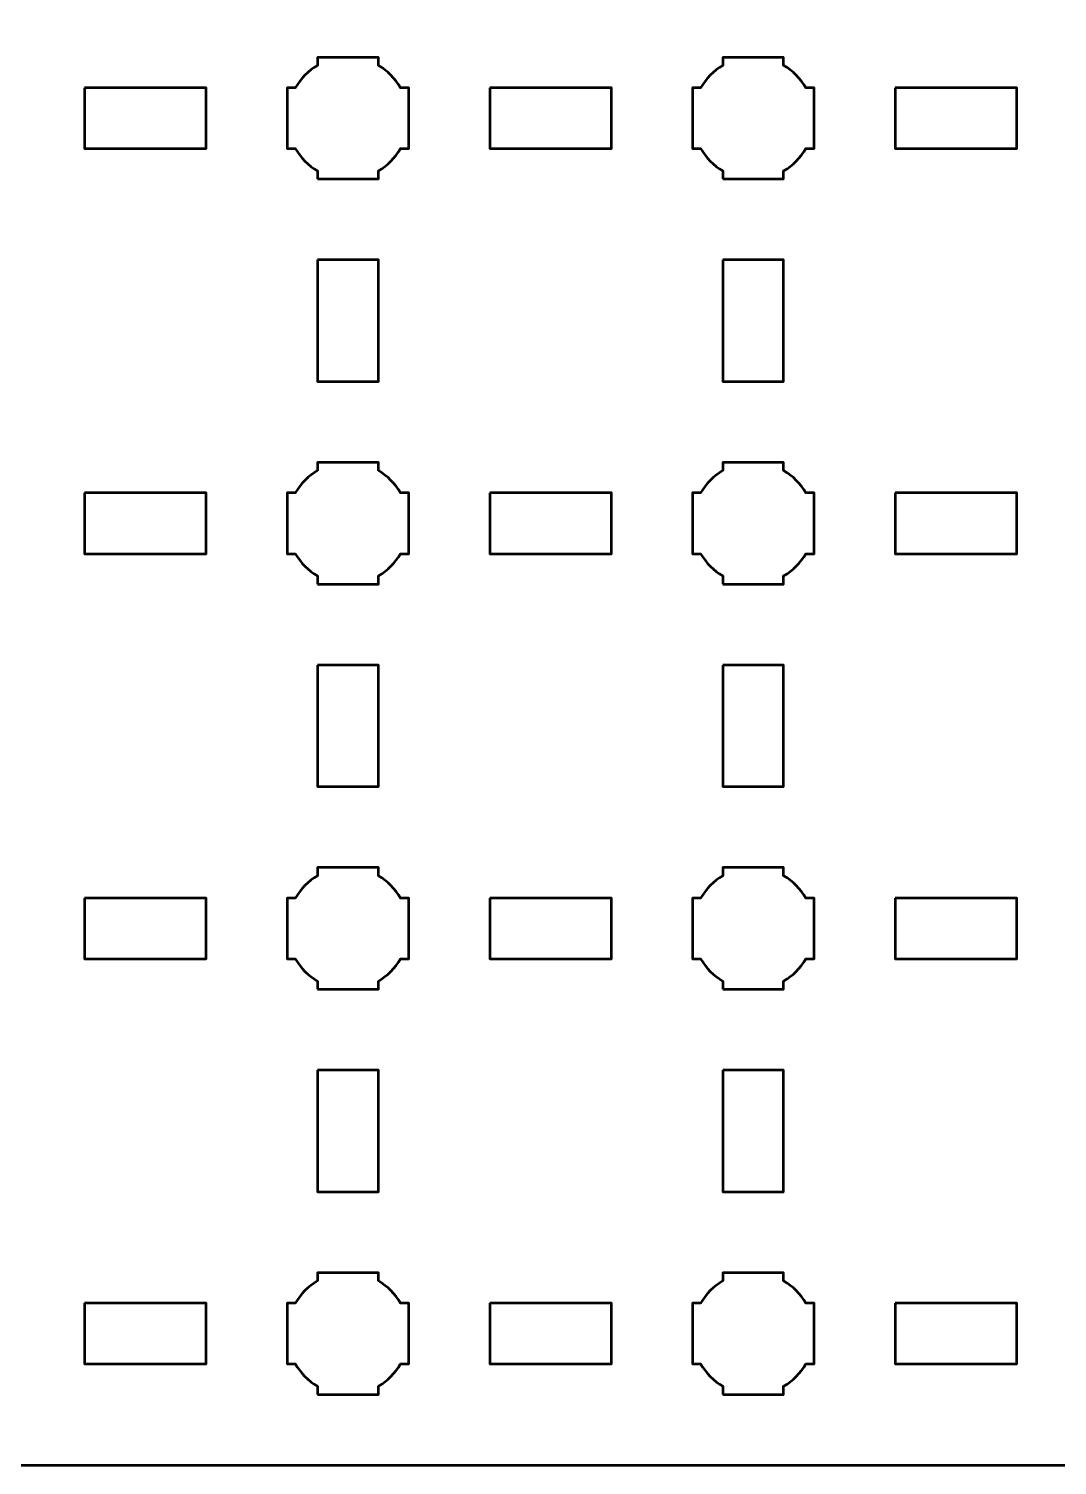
# Model space of a CAD drawing. Header units: centimetres. Extents: x -19.6 to 19.7, y -13.7 to 13.7.
# Drawn here: x -14.57 to -9.5, y -13.65 to -6.56 of the extents above; entities that cross this region are included whole.
import ezdxf

# ---------------------------------------------------------------- set-up
doc = ezdxf.new("R2010")
doc.units = ezdxf.units.CM
doc.header["$MEASUREMENT"] = 0
doc.layers.add('Layer 1', color=7, linetype='Continuous')

msp = doc.modelspace()

# ---------------------------------------------------------------- linework, layer by layer
at = {"layer": 'Layer 1', "lineweight": 53}
for points, knots in [([(-19.14991, 13.65001), (-19.14991, 13.65001), (19.15005, 13.65001), (19.15005, 13.65001), (19.15005, 13.65001), (19.42701, 13.65001), (19.65001, 13.42692), (19.65001, 13.14992), (19.65001, 13.14992), (19.65001, 13.14992), (19.65001, -13.15006), (19.65001, -13.15006), (19.65001, -13.15006), (19.65001, -13.42706), (19.42701, -13.65001), (19.15005, -13.65001), (19.15005, -13.65001), (19.15005, -13.65001), (-19.14991, -13.65001), (-19.14991, -13.65001), (-19.14991, -13.65001), (-19.42691, -13.65001), (-19.65, -13.42706), (-19.65, -13.15006), (-19.65, -13.15006), (-19.65, -13.15006), (-19.65, 13.14992), (-19.65, 13.14992), (-19.65, 13.14992), (-19.65, 13.42692), (-19.42691, 13.65001), (-19.14991, 13.65001)], [0, 0, 0, 0, 0.125, 0.125, 0.125, 0.125, 0.25, 0.25, 0.25, 0.25, 0.375, 0.375, 0.375, 0.375, 0.5, 0.5, 0.5, 0.5, 0.625, 0.625, 0.625, 0.625, 0.75, 0.75, 0.75, 0.75, 0.875, 0.875, 0.875, 0.875, 1, 1, 1, 1]), ([(-13.14993, -7.30001), (-13.14993, -7.30001), (-13.14993, -7.2598), (-13.14993, -7.2598), (-13.14993, -7.2598), (-13.19555, -7.23348), (-13.23343, -7.19556), (-13.25975, -7.14994), (-13.25975, -7.14994), (-13.25975, -7.14994), (-13.3, -7.14994), (-13.3, -7.14994), (-13.3, -7.14994), (-13.3, -7.14994), (-13.3, -7.00001), (-13.3, -7.00001), (-13.3, -7.00001), (-13.3, -7.00001), (-13.3, -6.84994), (-13.3, -6.84994), (-13.3, -6.84994), (-13.3, -6.84994), (-13.25975, -6.84994), (-13.25975, -6.84994), (-13.25975, -6.84994), (-13.23343, -6.80447), (-13.19555, -6.76644), (-13.14993, -6.74012), (-13.14993, -6.74012), (-13.14993, -6.74012), (-13.14993, -6.70001), (-13.14993, -6.70001), (-13.14993, -6.70001), (-13.14993, -6.70001), (-13, -6.70001), (-13, -6.70001), (-13, -6.70001), (-13, -6.70001), (-12.84993, -6.70001), (-12.84993, -6.70001), (-12.84993, -6.70001), (-12.84993, -6.70001), (-12.84993, -6.74012), (-12.84993, -6.74012), (-12.84993, -6.74012), (-12.80446, -6.76644), (-12.76643, -6.80447), (-12.74011, -6.84994), (-12.74011, -6.84994), (-12.74011, -6.84994), (-12.7, -6.84994), (-12.7, -6.84994), (-12.7, -6.84994), (-12.7, -6.84994), (-12.7, -7.00001), (-12.7, -7.00001), (-12.7, -7.00001), (-12.7, -7.00001), (-12.7, -7.14994), (-12.7, -7.14994), (-12.7, -7.14994), (-12.7, -7.14994), (-12.74011, -7.14994), (-12.74011, -7.14994), (-12.74011, -7.14994), (-12.76643, -7.19556), (-12.80446, -7.23348), (-12.84993, -7.2598), (-12.84993, -7.2598), (-12.84993, -7.2598), (-12.84993, -7.30001), (-12.84993, -7.30001), (-12.84993, -7.30001), (-12.84993, -7.30001), (-13, -7.30001), (-13, -7.30001), (-13, -7.30001), (-13, -7.30001), (-13.14993, -7.30001), (-13.14993, -7.30001)], [0, 0, 0, 0, 0.05, 0.05, 0.05, 0.05, 0.1, 0.1, 0.1, 0.1, 0.15, 0.15, 0.15, 0.15, 0.2, 0.2, 0.2, 0.2, 0.25, 0.25, 0.25, 0.25, 0.3, 0.3, 0.3, 0.3, 0.35, 0.35, 0.35, 0.35, 0.4, 0.4, 0.4, 0.4, 0.45, 0.45, 0.45, 0.45, 0.5, 0.5, 0.5, 0.5, 0.55, 0.55, 0.55, 0.55, 0.6, 0.6, 0.6, 0.6, 0.65, 0.65, 0.65, 0.65, 0.7, 0.7, 0.7, 0.7, 0.75, 0.75, 0.75, 0.75, 0.8, 0.8, 0.8, 0.8, 0.85, 0.85, 0.85, 0.85, 0.9, 0.9, 0.9, 0.9, 0.95, 0.95, 0.95, 0.95, 1, 1, 1, 1]), ([(-11.15, -7.30001), (-11.15, -7.30001), (-11.15, -7.2598), (-11.15, -7.2598), (-11.15, -7.2598), (-11.19547, -7.23348), (-11.2335, -7.19556), (-11.25982, -7.14994), (-11.25982, -7.14994), (-11.25982, -7.14994), (-11.29993, -7.14994), (-11.29993, -7.14994), (-11.29993, -7.14994), (-11.29993, -7.14994), (-11.29993, -7.00001), (-11.29993, -7.00001), (-11.29993, -7.00001), (-11.29993, -7.00001), (-11.29993, -6.84994), (-11.29993, -6.84994), (-11.29993, -6.84994), (-11.29993, -6.84994), (-11.25982, -6.84994), (-11.25982, -6.84994), (-11.25982, -6.84994), (-11.2335, -6.80447), (-11.19547, -6.76644), (-11.15, -6.74012), (-11.15, -6.74012), (-11.15, -6.74012), (-11.15, -6.70001), (-11.15, -6.70001), (-11.15, -6.70001), (-11.15, -6.70001), (-10.99993, -6.70001), (-10.99993, -6.70001), (-10.99993, -6.70001), (-10.99993, -6.70001), (-10.85, -6.70001), (-10.85, -6.70001), (-10.85, -6.70001), (-10.85, -6.70001), (-10.85, -6.74012), (-10.85, -6.74012), (-10.85, -6.74012), (-10.80438, -6.76644), (-10.76649, -6.80447), (-10.74018, -6.84994), (-10.74018, -6.84994), (-10.74018, -6.84994), (-10.69993, -6.84994), (-10.69993, -6.84994), (-10.69993, -6.84994), (-10.69993, -6.84994), (-10.69993, -7.00001), (-10.69993, -7.00001), (-10.69993, -7.00001), (-10.69993, -7.00001), (-10.69993, -7.14994), (-10.69993, -7.14994), (-10.69993, -7.14994), (-10.69993, -7.14994), (-10.74018, -7.14994), (-10.74018, -7.14994), (-10.74018, -7.14994), (-10.76649, -7.19556), (-10.80438, -7.23348), (-10.85, -7.2598), (-10.85, -7.2598), (-10.85, -7.2598), (-10.85, -7.30001), (-10.85, -7.30001), (-10.85, -7.30001), (-10.85, -7.30001), (-10.99993, -7.30001), (-10.99993, -7.30001), (-10.99993, -7.30001), (-10.99993, -7.30001), (-11.15, -7.30001), (-11.15, -7.30001)], [0, 0, 0, 0, 0.05, 0.05, 0.05, 0.05, 0.1, 0.1, 0.1, 0.1, 0.15, 0.15, 0.15, 0.15, 0.2, 0.2, 0.2, 0.2, 0.25, 0.25, 0.25, 0.25, 0.3, 0.3, 0.3, 0.3, 0.35, 0.35, 0.35, 0.35, 0.4, 0.4, 0.4, 0.4, 0.45, 0.45, 0.45, 0.45, 0.5, 0.5, 0.5, 0.5, 0.55, 0.55, 0.55, 0.55, 0.6, 0.6, 0.6, 0.6, 0.65, 0.65, 0.65, 0.65, 0.7, 0.7, 0.7, 0.7, 0.75, 0.75, 0.75, 0.75, 0.8, 0.8, 0.8, 0.8, 0.85, 0.85, 0.85, 0.85, 0.9, 0.9, 0.9, 0.9, 0.95, 0.95, 0.95, 0.95, 1, 1, 1, 1]), ([(-14.29992, -6.85008), (-14.29992, -6.85008), (-13.69991, -6.85008), (-13.69991, -6.85008), (-13.69991, -6.85008), (-13.69991, -6.85008), (-13.69991, -7.15008), (-13.69991, -7.15008), (-13.69991, -7.15008), (-13.69991, -7.15008), (-14.29992, -7.15008), (-14.29992, -7.15008), (-14.29992, -7.15008), (-14.29992, -7.15008), (-14.29992, -6.85008), (-14.29992, -6.85008)], [0, 0, 0, 0, 0.25, 0.25, 0.25, 0.25, 0.5, 0.5, 0.5, 0.5, 0.75, 0.75, 0.75, 0.75, 1, 1, 1, 1]), ([(-12.29995, -6.85008), (-12.29995, -6.85008), (-11.69994, -6.85008), (-11.69994, -6.85008), (-11.69994, -6.85008), (-11.69994, -6.85008), (-11.69994, -7.15008), (-11.69994, -7.15008), (-11.69994, -7.15008), (-11.69994, -7.15008), (-12.29995, -7.15008), (-12.29995, -7.15008), (-12.29995, -7.15008), (-12.29995, -7.15008), (-12.29995, -6.85008), (-12.29995, -6.85008)], [0, 0, 0, 0, 0.25, 0.25, 0.25, 0.25, 0.5, 0.5, 0.5, 0.5, 0.75, 0.75, 0.75, 0.75, 1, 1, 1, 1]), ([(-10.30002, -6.85008), (-10.30002, -6.85008), (-9.70001, -6.85008), (-9.70001, -6.85008), (-9.70001, -6.85008), (-9.70001, -6.85008), (-9.70001, -7.15008), (-9.70001, -7.15008), (-9.70001, -7.15008), (-9.70001, -7.15008), (-10.30002, -7.15008), (-10.30002, -7.15008), (-10.30002, -7.15008), (-10.30002, -7.15008), (-10.30002, -6.85008), (-10.30002, -6.85008)], [0, 0, 0, 0, 0.25, 0.25, 0.25, 0.25, 0.5, 0.5, 0.5, 0.5, 0.75, 0.75, 0.75, 0.75, 1, 1, 1, 1]), ([(-13.14993, -7.70006), (-13.14993, -7.70006), (-12.84993, -7.70006), (-12.84993, -7.70006), (-12.84993, -7.70006), (-12.84993, -7.70006), (-12.84993, -8.30007), (-12.84993, -8.30007), (-12.84993, -8.30007), (-12.84993, -8.30007), (-13.14993, -8.30007), (-13.14993, -8.30007), (-13.14993, -8.30007), (-13.14993, -8.30007), (-13.14993, -7.70006), (-13.14993, -7.70006)], [0, 0, 0, 0, 0.25, 0.25, 0.25, 0.25, 0.5, 0.5, 0.5, 0.5, 0.75, 0.75, 0.75, 0.75, 1, 1, 1, 1]), ([(-11.15, -7.70006), (-11.15, -7.70006), (-10.85, -7.70006), (-10.85, -7.70006), (-10.85, -7.70006), (-10.85, -7.70006), (-10.85, -8.30007), (-10.85, -8.30007), (-10.85, -8.30007), (-10.85, -8.30007), (-11.15, -8.30007), (-11.15, -8.30007), (-11.15, -8.30007), (-11.15, -8.30007), (-11.15, -7.70006), (-11.15, -7.70006)], [0, 0, 0, 0, 0.25, 0.25, 0.25, 0.25, 0.5, 0.5, 0.5, 0.5, 0.75, 0.75, 0.75, 0.75, 1, 1, 1, 1]), ([(-13.14993, -9.29998), (-13.14993, -9.29998), (-13.14993, -9.25987), (-13.14993, -9.25987), (-13.14993, -9.25987), (-13.19555, -9.23355), (-13.23343, -9.19552), (-13.25975, -9.15005), (-13.25975, -9.15005), (-13.25975, -9.15005), (-13.3, -9.15005), (-13.3, -9.15005), (-13.3, -9.15005), (-13.3, -9.15005), (-13.3, -8.99998), (-13.3, -8.99998), (-13.3, -8.99998), (-13.3, -8.99998), (-13.3, -8.85005), (-13.3, -8.85005), (-13.3, -8.85005), (-13.3, -8.85005), (-13.25975, -8.85005), (-13.25975, -8.85005), (-13.25975, -8.85005), (-13.23343, -8.80443), (-13.19555, -8.76655), (-13.14993, -8.74009), (-13.14993, -8.74009), (-13.14993, -8.74009), (-13.14993, -8.69998), (-13.14993, -8.69998), (-13.14993, -8.69998), (-13.14993, -8.69998), (-13, -8.69998), (-13, -8.69998), (-13, -8.69998), (-13, -8.69998), (-12.84993, -8.69998), (-12.84993, -8.69998), (-12.84993, -8.69998), (-12.84993, -8.69998), (-12.84993, -8.74009), (-12.84993, -8.74009), (-12.84993, -8.74009), (-12.80446, -8.76655), (-12.76643, -8.80443), (-12.74011, -8.85005), (-12.74011, -8.85005), (-12.74011, -8.85005), (-12.7, -8.85005), (-12.7, -8.85005), (-12.7, -8.85005), (-12.7, -8.85005), (-12.7, -8.99998), (-12.7, -8.99998), (-12.7, -8.99998), (-12.7, -8.99998), (-12.7, -9.15005), (-12.7, -9.15005), (-12.7, -9.15005), (-12.7, -9.15005), (-12.74011, -9.15005), (-12.74011, -9.15005), (-12.74011, -9.15005), (-12.76643, -9.19552), (-12.80446, -9.23355), (-12.84993, -9.25987), (-12.84993, -9.25987), (-12.84993, -9.25987), (-12.84993, -9.29998), (-12.84993, -9.29998), (-12.84993, -9.29998), (-12.84993, -9.29998), (-13, -9.29998), (-13, -9.29998), (-13, -9.29998), (-13, -9.29998), (-13.14993, -9.29998), (-13.14993, -9.29998)], [0, 0, 0, 0, 0.05, 0.05, 0.05, 0.05, 0.1, 0.1, 0.1, 0.1, 0.15, 0.15, 0.15, 0.15, 0.2, 0.2, 0.2, 0.2, 0.25, 0.25, 0.25, 0.25, 0.3, 0.3, 0.3, 0.3, 0.35, 0.35, 0.35, 0.35, 0.4, 0.4, 0.4, 0.4, 0.45, 0.45, 0.45, 0.45, 0.5, 0.5, 0.5, 0.5, 0.55, 0.55, 0.55, 0.55, 0.6, 0.6, 0.6, 0.6, 0.65, 0.65, 0.65, 0.65, 0.7, 0.7, 0.7, 0.7, 0.75, 0.75, 0.75, 0.75, 0.8, 0.8, 0.8, 0.8, 0.85, 0.85, 0.85, 0.85, 0.9, 0.9, 0.9, 0.9, 0.95, 0.95, 0.95, 0.95, 1, 1, 1, 1]), ([(-11.15, -9.29998), (-11.15, -9.29998), (-11.15, -9.25987), (-11.15, -9.25987), (-11.15, -9.25987), (-11.19547, -9.23355), (-11.2335, -9.19552), (-11.25982, -9.15005), (-11.25982, -9.15005), (-11.25982, -9.15005), (-11.29993, -9.15005), (-11.29993, -9.15005), (-11.29993, -9.15005), (-11.29993, -9.15005), (-11.29993, -8.99998), (-11.29993, -8.99998), (-11.29993, -8.99998), (-11.29993, -8.99998), (-11.29993, -8.85005), (-11.29993, -8.85005), (-11.29993, -8.85005), (-11.29993, -8.85005), (-11.25982, -8.85005), (-11.25982, -8.85005), (-11.25982, -8.85005), (-11.2335, -8.80443), (-11.19547, -8.76655), (-11.15, -8.74009), (-11.15, -8.74009), (-11.15, -8.74009), (-11.15, -8.69998), (-11.15, -8.69998), (-11.15, -8.69998), (-11.15, -8.69998), (-10.99993, -8.69998), (-10.99993, -8.69998), (-10.99993, -8.69998), (-10.99993, -8.69998), (-10.85, -8.69998), (-10.85, -8.69998), (-10.85, -8.69998), (-10.85, -8.69998), (-10.85, -8.74009), (-10.85, -8.74009), (-10.85, -8.74009), (-10.80438, -8.76655), (-10.76649, -8.80443), (-10.74018, -8.85005), (-10.74018, -8.85005), (-10.74018, -8.85005), (-10.69993, -8.85005), (-10.69993, -8.85005), (-10.69993, -8.85005), (-10.69993, -8.85005), (-10.69993, -8.99998), (-10.69993, -8.99998), (-10.69993, -8.99998), (-10.69993, -8.99998), (-10.69993, -9.15005), (-10.69993, -9.15005), (-10.69993, -9.15005), (-10.69993, -9.15005), (-10.74018, -9.15005), (-10.74018, -9.15005), (-10.74018, -9.15005), (-10.76649, -9.19552), (-10.80438, -9.23355), (-10.85, -9.25987), (-10.85, -9.25987), (-10.85, -9.25987), (-10.85, -9.29998), (-10.85, -9.29998), (-10.85, -9.29998), (-10.85, -9.29998), (-10.99993, -9.29998), (-10.99993, -9.29998), (-10.99993, -9.29998), (-10.99993, -9.29998), (-11.15, -9.29998), (-11.15, -9.29998)], [0, 0, 0, 0, 0.05, 0.05, 0.05, 0.05, 0.1, 0.1, 0.1, 0.1, 0.15, 0.15, 0.15, 0.15, 0.2, 0.2, 0.2, 0.2, 0.25, 0.25, 0.25, 0.25, 0.3, 0.3, 0.3, 0.3, 0.35, 0.35, 0.35, 0.35, 0.4, 0.4, 0.4, 0.4, 0.45, 0.45, 0.45, 0.45, 0.5, 0.5, 0.5, 0.5, 0.55, 0.55, 0.55, 0.55, 0.6, 0.6, 0.6, 0.6, 0.65, 0.65, 0.65, 0.65, 0.7, 0.7, 0.7, 0.7, 0.75, 0.75, 0.75, 0.75, 0.8, 0.8, 0.8, 0.8, 0.85, 0.85, 0.85, 0.85, 0.9, 0.9, 0.9, 0.9, 0.95, 0.95, 0.95, 0.95, 1, 1, 1, 1]), ([(-14.29992, -8.85005), (-14.29992, -8.85005), (-13.69991, -8.85005), (-13.69991, -8.85005), (-13.69991, -8.85005), (-13.69991, -8.85005), (-13.69991, -9.15005), (-13.69991, -9.15005), (-13.69991, -9.15005), (-13.69991, -9.15005), (-14.29992, -9.15005), (-14.29992, -9.15005), (-14.29992, -9.15005), (-14.29992, -9.15005), (-14.29992, -8.85005), (-14.29992, -8.85005)], [0, 0, 0, 0, 0.25, 0.25, 0.25, 0.25, 0.5, 0.5, 0.5, 0.5, 0.75, 0.75, 0.75, 0.75, 1, 1, 1, 1]), ([(-12.29995, -8.85005), (-12.29995, -8.85005), (-11.69994, -8.85005), (-11.69994, -8.85005), (-11.69994, -8.85005), (-11.69994, -8.85005), (-11.69994, -9.15005), (-11.69994, -9.15005), (-11.69994, -9.15005), (-11.69994, -9.15005), (-12.29995, -9.15005), (-12.29995, -9.15005), (-12.29995, -9.15005), (-12.29995, -9.15005), (-12.29995, -8.85005), (-12.29995, -8.85005)], [0, 0, 0, 0, 0.25, 0.25, 0.25, 0.25, 0.5, 0.5, 0.5, 0.5, 0.75, 0.75, 0.75, 0.75, 1, 1, 1, 1]), ([(-10.30002, -8.85005), (-10.30002, -8.85005), (-9.70001, -8.85005), (-9.70001, -8.85005), (-9.70001, -8.85005), (-9.70001, -8.85005), (-9.70001, -9.15005), (-9.70001, -9.15005), (-9.70001, -9.15005), (-9.70001, -9.15005), (-10.30002, -9.15005), (-10.30002, -9.15005), (-10.30002, -9.15005), (-10.30002, -9.15005), (-10.30002, -8.85005), (-10.30002, -8.85005)], [0, 0, 0, 0, 0.25, 0.25, 0.25, 0.25, 0.5, 0.5, 0.5, 0.5, 0.75, 0.75, 0.75, 0.75, 1, 1, 1, 1]), ([(-13.14993, -9.70003), (-13.14993, -9.70003), (-12.84993, -9.70003), (-12.84993, -9.70003), (-12.84993, -9.70003), (-12.84993, -9.70003), (-12.84993, -10.30004), (-12.84993, -10.30004), (-12.84993, -10.30004), (-12.84993, -10.30004), (-13.14993, -10.30004), (-13.14993, -10.30004), (-13.14993, -10.30004), (-13.14993, -10.30004), (-13.14993, -9.70003), (-13.14993, -9.70003)], [0, 0, 0, 0, 0.25, 0.25, 0.25, 0.25, 0.5, 0.5, 0.5, 0.5, 0.75, 0.75, 0.75, 0.75, 1, 1, 1, 1]), ([(-11.15, -9.70003), (-11.15, -9.70003), (-10.85, -9.70003), (-10.85, -9.70003), (-10.85, -9.70003), (-10.85, -9.70003), (-10.85, -10.30004), (-10.85, -10.30004), (-10.85, -10.30004), (-10.85, -10.30004), (-11.15, -10.30004), (-11.15, -10.30004), (-11.15, -10.30004), (-11.15, -10.30004), (-11.15, -9.70003), (-11.15, -9.70003)], [0, 0, 0, 0, 0.25, 0.25, 0.25, 0.25, 0.5, 0.5, 0.5, 0.5, 0.75, 0.75, 0.75, 0.75, 1, 1, 1, 1]), ([(-13.14993, -11.29991), (-13.14993, -11.29991), (-13.14993, -11.2598), (-13.14993, -11.2598), (-13.14993, -11.2598), (-13.19555, -11.23349), (-13.23343, -11.19546), (-13.25975, -11.14998), (-13.25975, -11.14998), (-13.25975, -11.14998), (-13.3, -11.14998), (-13.3, -11.14998), (-13.3, -11.14998), (-13.3, -11.14998), (-13.3, -10.99991), (-13.3, -10.99991), (-13.3, -10.99991), (-13.3, -10.99991), (-13.3, -10.84998), (-13.3, -10.84998), (-13.3, -10.84998), (-13.3, -10.84998), (-13.25975, -10.84998), (-13.25975, -10.84998), (-13.25975, -10.84998), (-13.23343, -10.80451), (-13.19555, -10.76648), (-13.14993, -10.74016), (-13.14993, -10.74016), (-13.14993, -10.74016), (-13.14993, -10.69991), (-13.14993, -10.69991), (-13.14993, -10.69991), (-13.14993, -10.69991), (-13, -10.69991), (-13, -10.69991), (-13, -10.69991), (-13, -10.69991), (-12.84993, -10.69991), (-12.84993, -10.69991), (-12.84993, -10.69991), (-12.84993, -10.69991), (-12.84993, -10.74016), (-12.84993, -10.74016), (-12.84993, -10.74016), (-12.80446, -10.76648), (-12.76643, -10.80451), (-12.74011, -10.84998), (-12.74011, -10.84998), (-12.74011, -10.84998), (-12.7, -10.84998), (-12.7, -10.84998), (-12.7, -10.84998), (-12.7, -10.84998), (-12.7, -10.99991), (-12.7, -10.99991), (-12.7, -10.99991), (-12.7, -10.99991), (-12.7, -11.14998), (-12.7, -11.14998), (-12.7, -11.14998), (-12.7, -11.14998), (-12.74011, -11.14998), (-12.74011, -11.14998), (-12.74011, -11.14998), (-12.76643, -11.19546), (-12.80446, -11.23349), (-12.84993, -11.2598), (-12.84993, -11.2598), (-12.84993, -11.2598), (-12.84993, -11.29991), (-12.84993, -11.29991), (-12.84993, -11.29991), (-12.84993, -11.29991), (-13, -11.29991), (-13, -11.29991), (-13, -11.29991), (-13, -11.29991), (-13.14993, -11.29991), (-13.14993, -11.29991)], [0, 0, 0, 0, 0.05, 0.05, 0.05, 0.05, 0.1, 0.1, 0.1, 0.1, 0.15, 0.15, 0.15, 0.15, 0.2, 0.2, 0.2, 0.2, 0.25, 0.25, 0.25, 0.25, 0.3, 0.3, 0.3, 0.3, 0.35, 0.35, 0.35, 0.35, 0.4, 0.4, 0.4, 0.4, 0.45, 0.45, 0.45, 0.45, 0.5, 0.5, 0.5, 0.5, 0.55, 0.55, 0.55, 0.55, 0.6, 0.6, 0.6, 0.6, 0.65, 0.65, 0.65, 0.65, 0.7, 0.7, 0.7, 0.7, 0.75, 0.75, 0.75, 0.75, 0.8, 0.8, 0.8, 0.8, 0.85, 0.85, 0.85, 0.85, 0.9, 0.9, 0.9, 0.9, 0.95, 0.95, 0.95, 0.95, 1, 1, 1, 1]), ([(-11.15, -11.29991), (-11.15, -11.29991), (-11.15, -11.2598), (-11.15, -11.2598), (-11.15, -11.2598), (-11.19547, -11.23349), (-11.2335, -11.19546), (-11.25982, -11.14998), (-11.25982, -11.14998), (-11.25982, -11.14998), (-11.29993, -11.14998), (-11.29993, -11.14998), (-11.29993, -11.14998), (-11.29993, -11.14998), (-11.29993, -10.99991), (-11.29993, -10.99991), (-11.29993, -10.99991), (-11.29993, -10.99991), (-11.29993, -10.84998), (-11.29993, -10.84998), (-11.29993, -10.84998), (-11.29993, -10.84998), (-11.25982, -10.84998), (-11.25982, -10.84998), (-11.25982, -10.84998), (-11.2335, -10.80451), (-11.19547, -10.76648), (-11.15, -10.74016), (-11.15, -10.74016), (-11.15, -10.74016), (-11.15, -10.69991), (-11.15, -10.69991), (-11.15, -10.69991), (-11.15, -10.69991), (-10.99993, -10.69991), (-10.99993, -10.69991), (-10.99993, -10.69991), (-10.99993, -10.69991), (-10.85, -10.69991), (-10.85, -10.69991), (-10.85, -10.69991), (-10.85, -10.69991), (-10.85, -10.74016), (-10.85, -10.74016), (-10.85, -10.74016), (-10.80438, -10.76648), (-10.76649, -10.80451), (-10.74018, -10.84998), (-10.74018, -10.84998), (-10.74018, -10.84998), (-10.69993, -10.84998), (-10.69993, -10.84998), (-10.69993, -10.84998), (-10.69993, -10.84998), (-10.69993, -10.99991), (-10.69993, -10.99991), (-10.69993, -10.99991), (-10.69993, -10.99991), (-10.69993, -11.14998), (-10.69993, -11.14998), (-10.69993, -11.14998), (-10.69993, -11.14998), (-10.74018, -11.14998), (-10.74018, -11.14998), (-10.74018, -11.14998), (-10.76649, -11.19546), (-10.80438, -11.23349), (-10.85, -11.2598), (-10.85, -11.2598), (-10.85, -11.2598), (-10.85, -11.29991), (-10.85, -11.29991), (-10.85, -11.29991), (-10.85, -11.29991), (-10.99993, -11.29991), (-10.99993, -11.29991), (-10.99993, -11.29991), (-10.99993, -11.29991), (-11.15, -11.29991), (-11.15, -11.29991)], [0, 0, 0, 0, 0.05, 0.05, 0.05, 0.05, 0.1, 0.1, 0.1, 0.1, 0.15, 0.15, 0.15, 0.15, 0.2, 0.2, 0.2, 0.2, 0.25, 0.25, 0.25, 0.25, 0.3, 0.3, 0.3, 0.3, 0.35, 0.35, 0.35, 0.35, 0.4, 0.4, 0.4, 0.4, 0.45, 0.45, 0.45, 0.45, 0.5, 0.5, 0.5, 0.5, 0.55, 0.55, 0.55, 0.55, 0.6, 0.6, 0.6, 0.6, 0.65, 0.65, 0.65, 0.65, 0.7, 0.7, 0.7, 0.7, 0.75, 0.75, 0.75, 0.75, 0.8, 0.8, 0.8, 0.8, 0.85, 0.85, 0.85, 0.85, 0.9, 0.9, 0.9, 0.9, 0.95, 0.95, 0.95, 0.95, 1, 1, 1, 1]), ([(-14.29992, -10.84998), (-14.29992, -10.84998), (-13.69991, -10.84998), (-13.69991, -10.84998), (-13.69991, -10.84998), (-13.69991, -10.84998), (-13.69991, -11.14998), (-13.69991, -11.14998), (-13.69991, -11.14998), (-13.69991, -11.14998), (-14.29992, -11.14998), (-14.29992, -11.14998), (-14.29992, -11.14998), (-14.29992, -11.14998), (-14.29992, -10.84998), (-14.29992, -10.84998)], [0, 0, 0, 0, 0.25, 0.25, 0.25, 0.25, 0.5, 0.5, 0.5, 0.5, 0.75, 0.75, 0.75, 0.75, 1, 1, 1, 1]), ([(-12.29995, -10.84998), (-12.29995, -10.84998), (-11.69994, -10.84998), (-11.69994, -10.84998), (-11.69994, -10.84998), (-11.69994, -10.84998), (-11.69994, -11.14998), (-11.69994, -11.14998), (-11.69994, -11.14998), (-11.69994, -11.14998), (-12.29995, -11.14998), (-12.29995, -11.14998), (-12.29995, -11.14998), (-12.29995, -11.14998), (-12.29995, -10.84998), (-12.29995, -10.84998)], [0, 0, 0, 0, 0.25, 0.25, 0.25, 0.25, 0.5, 0.5, 0.5, 0.5, 0.75, 0.75, 0.75, 0.75, 1, 1, 1, 1]), ([(-10.30002, -10.84998), (-10.30002, -10.84998), (-9.70001, -10.84998), (-9.70001, -10.84998), (-9.70001, -10.84998), (-9.70001, -10.84998), (-9.70001, -11.14998), (-9.70001, -11.14998), (-9.70001, -11.14998), (-9.70001, -11.14998), (-10.30002, -11.14998), (-10.30002, -11.14998), (-10.30002, -11.14998), (-10.30002, -11.14998), (-10.30002, -10.84998), (-10.30002, -10.84998)], [0, 0, 0, 0, 0.25, 0.25, 0.25, 0.25, 0.5, 0.5, 0.5, 0.5, 0.75, 0.75, 0.75, 0.75, 1, 1, 1, 1]), ([(-13.14993, -11.7001), (-13.14993, -11.7001), (-12.84993, -11.7001), (-12.84993, -11.7001), (-12.84993, -11.7001), (-12.84993, -11.7001), (-12.84993, -12.30011), (-12.84993, -12.30011), (-12.84993, -12.30011), (-12.84993, -12.30011), (-13.14993, -12.30011), (-13.14993, -12.30011), (-13.14993, -12.30011), (-13.14993, -12.30011), (-13.14993, -11.7001), (-13.14993, -11.7001)], [0, 0, 0, 0, 0.25, 0.25, 0.25, 0.25, 0.5, 0.5, 0.5, 0.5, 0.75, 0.75, 0.75, 0.75, 1, 1, 1, 1]), ([(-11.15, -11.7001), (-11.15, -11.7001), (-10.85, -11.7001), (-10.85, -11.7001), (-10.85, -11.7001), (-10.85, -11.7001), (-10.85, -12.30011), (-10.85, -12.30011), (-10.85, -12.30011), (-10.85, -12.30011), (-11.15, -12.30011), (-11.15, -12.30011), (-11.15, -12.30011), (-11.15, -12.30011), (-11.15, -11.7001), (-11.15, -11.7001)], [0, 0, 0, 0, 0.25, 0.25, 0.25, 0.25, 0.5, 0.5, 0.5, 0.5, 0.75, 0.75, 0.75, 0.75, 1, 1, 1, 1]), ([(-13.14993, -13.29999), (-13.14993, -13.29999), (-13.14993, -13.25977), (-13.14993, -13.25977), (-13.14993, -13.25977), (-13.19555, -13.23345), (-13.23343, -13.19553), (-13.25975, -13.14992), (-13.25975, -13.14992), (-13.25975, -13.14992), (-13.3, -13.14992), (-13.3, -13.14992), (-13.3, -13.14992), (-13.3, -13.14992), (-13.3, -12.99998), (-13.3, -12.99998), (-13.3, -12.99998), (-13.3, -12.99998), (-13.3, -12.84995), (-13.3, -12.84995), (-13.3, -12.84995), (-13.3, -12.84995), (-13.25975, -12.84995), (-13.25975, -12.84995), (-13.25975, -12.84995), (-13.23343, -12.80448), (-13.19555, -12.76641), (-13.14993, -12.74009), (-13.14993, -12.74009), (-13.14993, -12.74009), (-13.14993, -12.70002), (-13.14993, -12.70002), (-13.14993, -12.70002), (-13.14993, -12.70002), (-13, -12.70002), (-13, -12.70002), (-13, -12.70002), (-13, -12.70002), (-12.84993, -12.70002), (-12.84993, -12.70002), (-12.84993, -12.70002), (-12.84993, -12.70002), (-12.84993, -12.74009), (-12.84993, -12.74009), (-12.84993, -12.74009), (-12.80446, -12.76641), (-12.76643, -12.80448), (-12.74011, -12.84995), (-12.74011, -12.84995), (-12.74011, -12.84995), (-12.7, -12.84995), (-12.7, -12.84995), (-12.7, -12.84995), (-12.7, -12.84995), (-12.7, -12.99998), (-12.7, -12.99998), (-12.7, -12.99998), (-12.7, -12.99998), (-12.7, -13.14992), (-12.7, -13.14992), (-12.7, -13.14992), (-12.7, -13.14992), (-12.74011, -13.14992), (-12.74011, -13.14992), (-12.74011, -13.14992), (-12.76643, -13.19553), (-12.80446, -13.23345), (-12.84993, -13.25977), (-12.84993, -13.25977), (-12.84993, -13.25977), (-12.84993, -13.29999), (-12.84993, -13.29999), (-12.84993, -13.29999), (-12.84993, -13.29999), (-13, -13.29999), (-13, -13.29999), (-13, -13.29999), (-13, -13.29999), (-13.14993, -13.29999), (-13.14993, -13.29999)], [0, 0, 0, 0, 0.05, 0.05, 0.05, 0.05, 0.1, 0.1, 0.1, 0.1, 0.15, 0.15, 0.15, 0.15, 0.2, 0.2, 0.2, 0.2, 0.25, 0.25, 0.25, 0.25, 0.3, 0.3, 0.3, 0.3, 0.35, 0.35, 0.35, 0.35, 0.4, 0.4, 0.4, 0.4, 0.45, 0.45, 0.45, 0.45, 0.5, 0.5, 0.5, 0.5, 0.55, 0.55, 0.55, 0.55, 0.6, 0.6, 0.6, 0.6, 0.65, 0.65, 0.65, 0.65, 0.7, 0.7, 0.7, 0.7, 0.75, 0.75, 0.75, 0.75, 0.8, 0.8, 0.8, 0.8, 0.85, 0.85, 0.85, 0.85, 0.9, 0.9, 0.9, 0.9, 0.95, 0.95, 0.95, 0.95, 1, 1, 1, 1]), ([(-11.15, -13.29999), (-11.15, -13.29999), (-11.15, -13.25977), (-11.15, -13.25977), (-11.15, -13.25977), (-11.19547, -13.23345), (-11.2335, -13.19553), (-11.25982, -13.14992), (-11.25982, -13.14992), (-11.25982, -13.14992), (-11.29993, -13.14992), (-11.29993, -13.14992), (-11.29993, -13.14992), (-11.29993, -13.14992), (-11.29993, -12.99998), (-11.29993, -12.99998), (-11.29993, -12.99998), (-11.29993, -12.99998), (-11.29993, -12.84995), (-11.29993, -12.84995), (-11.29993, -12.84995), (-11.29993, -12.84995), (-11.25982, -12.84995), (-11.25982, -12.84995), (-11.25982, -12.84995), (-11.2335, -12.80448), (-11.19547, -12.76641), (-11.15, -12.74009), (-11.15, -12.74009), (-11.15, -12.74009), (-11.15, -12.70002), (-11.15, -12.70002), (-11.15, -12.70002), (-11.15, -12.70002), (-10.99993, -12.70002), (-10.99993, -12.70002), (-10.99993, -12.70002), (-10.99993, -12.70002), (-10.85, -12.70002), (-10.85, -12.70002), (-10.85, -12.70002), (-10.85, -12.70002), (-10.85, -12.74009), (-10.85, -12.74009), (-10.85, -12.74009), (-10.80438, -12.76641), (-10.76649, -12.80448), (-10.74018, -12.84995), (-10.74018, -12.84995), (-10.74018, -12.84995), (-10.69993, -12.84995), (-10.69993, -12.84995), (-10.69993, -12.84995), (-10.69993, -12.84995), (-10.69993, -12.99998), (-10.69993, -12.99998), (-10.69993, -12.99998), (-10.69993, -12.99998), (-10.69993, -13.14992), (-10.69993, -13.14992), (-10.69993, -13.14992), (-10.69993, -13.14992), (-10.74018, -13.14992), (-10.74018, -13.14992), (-10.74018, -13.14992), (-10.76649, -13.19553), (-10.80438, -13.23345), (-10.85, -13.25977), (-10.85, -13.25977), (-10.85, -13.25977), (-10.85, -13.29999), (-10.85, -13.29999), (-10.85, -13.29999), (-10.85, -13.29999), (-10.99993, -13.29999), (-10.99993, -13.29999), (-10.99993, -13.29999), (-10.99993, -13.29999), (-11.15, -13.29999), (-11.15, -13.29999)], [0, 0, 0, 0, 0.05, 0.05, 0.05, 0.05, 0.1, 0.1, 0.1, 0.1, 0.15, 0.15, 0.15, 0.15, 0.2, 0.2, 0.2, 0.2, 0.25, 0.25, 0.25, 0.25, 0.3, 0.3, 0.3, 0.3, 0.35, 0.35, 0.35, 0.35, 0.4, 0.4, 0.4, 0.4, 0.45, 0.45, 0.45, 0.45, 0.5, 0.5, 0.5, 0.5, 0.55, 0.55, 0.55, 0.55, 0.6, 0.6, 0.6, 0.6, 0.65, 0.65, 0.65, 0.65, 0.7, 0.7, 0.7, 0.7, 0.75, 0.75, 0.75, 0.75, 0.8, 0.8, 0.8, 0.8, 0.85, 0.85, 0.85, 0.85, 0.9, 0.9, 0.9, 0.9, 0.95, 0.95, 0.95, 0.95, 1, 1, 1, 1]), ([(-14.29992, -12.85005), (-14.29992, -12.85005), (-13.69991, -12.85005), (-13.69991, -12.85005), (-13.69991, -12.85005), (-13.69991, -12.85005), (-13.69991, -13.15006), (-13.69991, -13.15006), (-13.69991, -13.15006), (-13.69991, -13.15006), (-14.29992, -13.15006), (-14.29992, -13.15006), (-14.29992, -13.15006), (-14.29992, -13.15006), (-14.29992, -12.85005), (-14.29992, -12.85005)], [0, 0, 0, 0, 0.25, 0.25, 0.25, 0.25, 0.5, 0.5, 0.5, 0.5, 0.75, 0.75, 0.75, 0.75, 1, 1, 1, 1]), ([(-12.29995, -12.85005), (-12.29995, -12.85005), (-11.69994, -12.85005), (-11.69994, -12.85005), (-11.69994, -12.85005), (-11.69994, -12.85005), (-11.69994, -13.15006), (-11.69994, -13.15006), (-11.69994, -13.15006), (-11.69994, -13.15006), (-12.29995, -13.15006), (-12.29995, -13.15006), (-12.29995, -13.15006), (-12.29995, -13.15006), (-12.29995, -12.85005), (-12.29995, -12.85005)], [0, 0, 0, 0, 0.25, 0.25, 0.25, 0.25, 0.5, 0.5, 0.5, 0.5, 0.75, 0.75, 0.75, 0.75, 1, 1, 1, 1]), ([(-10.30002, -12.85005), (-10.30002, -12.85005), (-9.70001, -12.85005), (-9.70001, -12.85005), (-9.70001, -12.85005), (-9.70001, -12.85005), (-9.70001, -13.15006), (-9.70001, -13.15006), (-9.70001, -13.15006), (-9.70001, -13.15006), (-10.30002, -13.15006), (-10.30002, -13.15006), (-10.30002, -13.15006), (-10.30002, -13.15006), (-10.30002, -12.85005), (-10.30002, -12.85005)], [0, 0, 0, 0, 0.25, 0.25, 0.25, 0.25, 0.5, 0.5, 0.5, 0.5, 0.75, 0.75, 0.75, 0.75, 1, 1, 1, 1])]:
    msp.add_open_spline(points, degree=3, knots=knots, dxfattribs=at)

doc.saveas('drawing.dxf')
